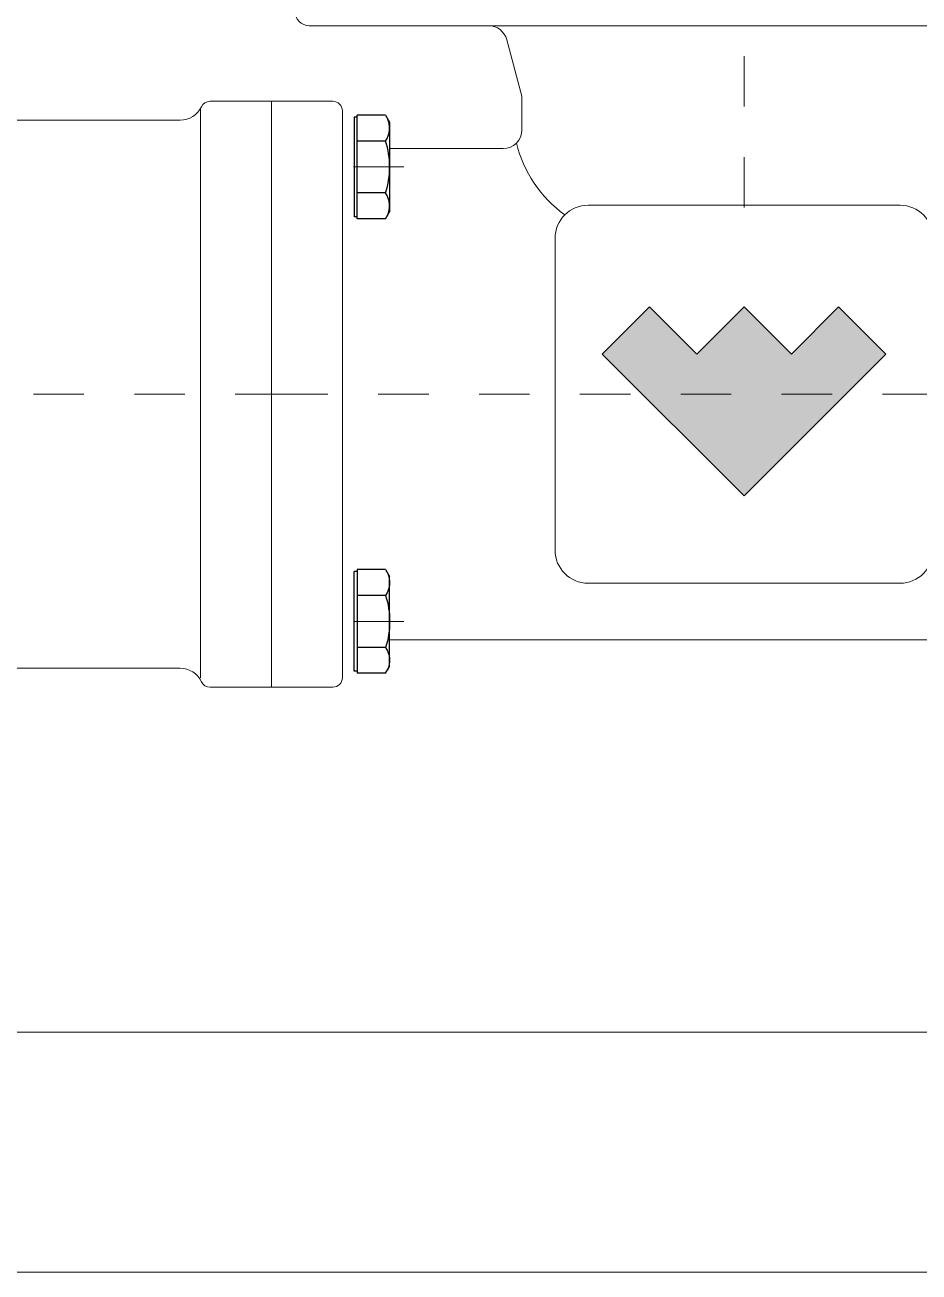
# Model space of a CAD drawing. Header units: millimetres. Extents: x 100 to 940, y 100 to 694.
# Drawn here: x 525.903 to 527.677, y 546.565 to 549.039 of the extents above; entities that cross this region are included whole.
import ezdxf

# ---------------------------------------------------------------- set-up
doc = ezdxf.new("R2010")
doc.units = ezdxf.units.MM
doc.linetypes.add('CENTER', pattern=[2, 1.25, -0.25, 0.25, -0.25])
for name, color, linetype, lineweight in [('AM_0N', 7, 'Continuous', 30), ('Centro', 1, 'CENTER', 5), ('contorno', 1, 'Continuous', 9), ('HACHURA', 1, 'Continuous', 18), ('PAREDE', 7, 'Continuous', 9)]:
    doc.layers.add(name, color=color, linetype=linetype, lineweight=lineweight)

# ---------------------------------------------------------------- blocks, each defined once
blk = doc.blocks.new('CARCAÇA INTERMEDIÁRIA WHT 40')
at = {"layer": 'Centro'}
blk.add_line((-426.7, 9073.07), (-120.7, 9073.07), dxfattribs=at)
at = {"layer": 'contorno'}
for p, q in [((-423.7, 9135.07), (-410.7, 9135.07)), ((-423.7, 9128.52), (-423.7, 9135.07)), ((-408.7, 9013.07), (-408.7, 9133.56)), ((-150.7, 9131.07), (-404.37, 9131.07)), ((-423.7, 9128.52), (-423.7, 9017.62)), ((-423.7, 9017.62), (-423.7, 9011.07)), ((-150.7, 9015.07), (-404.37, 9015.07)), ((-423.7, 9011.07), (-410.7, 9011.07))]:
    blk.add_line(p, q, dxfattribs=at)
for centre, radius, start, end in [((-410.7, 9133.07), 2, 25.3769, 90), ((-404.37, 9136.07), 5, 205.3769, 270), ((-404.37, 9010.07), 5, 90, 154.6231), ((-410.7, 9013.07), 2, 270, 334.6231)]:
    blk.add_arc(centre, radius, start, end, dxfattribs=at)
blk = doc.blocks.new('M12X35')
at = {"layer": 'AM_0N'}
for p, q in [((-1143.02, 7614.86), (-1143.87, 7613.39)), ((-1143.87, 7594.39), (-1143.87, 7613.39)), ((-1143.02, 7614.86), (-1136.97, 7614.86)), ((-1136.97, 7614.86), (-1136.97, 7614.44)), ((-1136.97, 7614.44), (-1136.37, 7614.44)), ((-1136.97, 7614.44), (-1136.97, 7593.34)), ((-1136.37, 7609.42), (-1136.37, 7614.44)), ((-1143.02, 7609.38), (-1136.97, 7609.38)), ((-1136.37, 7598.36), (-1136.37, 7609.42)), ((-1143.02, 7598.4), (-1136.97, 7598.4)), ((-1136.37, 7593.34), (-1136.37, 7598.36)), ((-1143.02, 7592.92), (-1143.87, 7594.39)), ((-1143.02, 7592.92), (-1136.97, 7592.92)), ((-1136.97, 7593.34), (-1136.37, 7593.34)), ((-1136.97, 7593.34), (-1136.97, 7592.92))]:
    blk.add_line(p, q, dxfattribs=at)
for centre, radius, start, end in [((-1139.02, 7612.12), 4.85, 154.4469, 214.4469), ((-1125.74, 7603.89), 18.14, 162.3875, 197.6125), ((-1139.02, 7595.66), 4.85, 145.5531, 205.5531)]:
    blk.add_arc(centre, radius, start, end, dxfattribs=at)
at = {"layer": 'Centro'}
blk.add_line((-1146.87, 7603.89), (-1133.33, 7603.89), dxfattribs=at)
blk = doc.blocks.new('CARCAÇA DE ENTRADA WHT 40')
at = {"layer": 'HACHURA'}
blk.add_hatch(color=256, dxfattribs=at).paths.add_polyline_path([(-1080.47, 9671.67), (-1090.47, 9661.67), (-1060.47, 9631.67), (-1030.47, 9661.67), (-1040.47, 9671.67), (-1050.47, 9661.67), (-1060.47, 9671.67), (-1070.47, 9661.67)])
at = {"layer": 'Centro'}
for p, q in [((-1060.47, 9692.7), (-1060.47, 9756.16)), ((-1164.4, 9653.16), (-952.47, 9653.16))]:
    blk.add_line(p, q, dxfattribs=at)
at = {"layer": 'contorno'}
for p, q in [((-968.47, 9731.16), (-1152.47, 9731.16)), ((-1013.47, 9716.23), (-1010.27, 9728.2)), ((-1013.47, 9716.23), (-1013.47, 9709.16)), ((-973.47, 9715.16), (-960.47, 9715.16)), ((-960.47, 9715.16), (-960.47, 9591.16)), ((-975.47, 9709.16), (-975.47, 9713.16)), ((-975.47, 9709.16), (-975.47, 9593.16)), ((-985.47, 9705.16), (-1009.47, 9705.16)), ((-1093.47, 9693.16), (-1027.47, 9693.16)), ((-1020.47, 9686.16), (-1020.47, 9620.16)), ((-1027.47, 9613.16), (-1093.47, 9613.16)), ((-985.47, 9601.16), (-1135.47, 9601.16)), ((-973.47, 9591.16), (-960.47, 9591.16))]:
    blk.add_line(p, q, dxfattribs=at)
blk.add_lwpolyline([(-1050.47, 9661.67), (-1060.47, 9671.67), (-1070.47, 9661.67), (-1080.47, 9671.67), (-1090.47, 9661.67), (-1060.47, 9631.67), (-1030.47, 9661.67), (-1040.47, 9671.67)], close=True, dxfattribs=at)
for centre, radius, start, end in [((-968.47, 9734.16), 3, 270, 0), ((-1006.4, 9727.16), 4, 90, 165), ((-973.47, 9713.16), 2, 90, 180), ((-1009.47, 9709.16), 4, 180, 270), ((-1038.37, 9712.8), 26.86, 306.1609, 346.0744), ((-1093.47, 9686.16), 7, 90, 180), ((-1027.47, 9686.16), 7, 0, 90), ((-1093.47, 9620.16), 7, 180, 270), ((-1027.47, 9620.16), 7, 270, 0), ((-973.47, 9593.16), 2, 180, 270)]:
    blk.add_arc(centre, radius, start, end, dxfattribs=at)
blk = doc.blocks.new('CHASSI FRONTAL')
at = {"layer": 'contorno'}
for p, q in [((-1619.87, 7562.65), (-449.87, 7562.65)), ((-1619.87, 7511.85), (-449.87, 7511.85))]:
    blk.add_line(p, q, dxfattribs=at)

msp = doc.modelspace()

# ---------------------------------------------------------------- linework, layer by layer
at = {"layer": 'PAREDE'}
msp.add_line((533.0189, 546.5647), (514.6737, 546.5647), dxfattribs=at)

# ---------------------------------------------------------------- block references
at = {"layer": 'contorno', "xscale": -0.009375000000000001, "yscale": 0.009375000000000001, "zscale": 0.009375000000000001}
for name, p in [('CARCAÇA DE ENTRADA WHT 40', (517.3878, 457.8082)), ('CARCAÇA INTERMEDIÁRIA WHT 40', (522.4201, 463.2466)), ('M12X35', (515.9028, 476.5692)), ('CHASSI FRONTAL', (515.9028, 476.1412))]:
    msp.add_blockref(name, p, dxfattribs=at)
at = {"layer": 'contorno', "xscale": 0.009375000000000001, "yscale": 0.009375000000000001, "zscale": 0.009375000000000001, "rotation": 180}
msp.add_blockref('M12X35', (515.9028, 620.044), dxfattribs=at)

doc.saveas('drawing.dxf')
